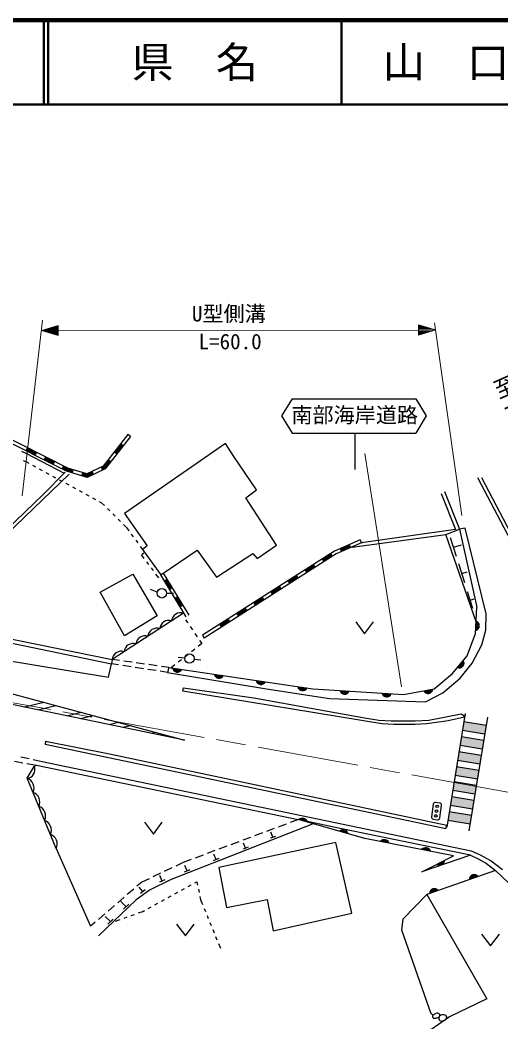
# Model space of a CAD drawing. Units: millimetres, scale not verified. Extents: x 40000 to 680000, y 20000 to 380000.
# Drawn here: x 294928 to 351884, y 261312 to 380000 of the extents above; entities that cross this region are included whole.
import ezdxf
from ezdxf.enums import TextEntityAlignment as Align

# ---------------------------------------------------------------- set-up
doc = ezdxf.new("R2010")
doc.units = ezdxf.units.MM
doc.header["$LTSCALE"] = 1000
doc.linetypes.add('CHAIN', pattern=[18.5, 12, -1.5, 3.5, -1.5])
for name, color, linetype, lineweight in [('M-BGD', 7, 'Continuous', 25), ('M-BMK', 2, 'CHAIN', 13), ('M-STR-HTXT', 7, 'Continuous', 13), ('M-STR-STRC', 7, 'Continuous', 25), ('M-TTL', 2, 'Continuous', 140), ('M-TTL-LINE', 7, 'Continuous', 50)]:
    doc.layers.add(name, color=color, linetype=linetype, lineweight=lineweight)
doc.layers.add('M-TTL-TXT', color=7, linetype='Continuous')
doc.styles.add('@ＭＳ ゴシック', font='')
doc.styles.add('ＭＳ ゴシック', font='')
doc.styles.get('@ＭＳ ゴシック').set_extended_font_data('@MS Gothic')
doc.styles.get('ＭＳ ゴシック').set_extended_font_data('MS Gothic')

msp = doc.modelspace()

# ---------------------------------------------------------------- hatches: boundary and pattern name
at = {"layer": 'M-BGD'}
for points in [[(349953, 295459), (350113, 296446), (347488, 296871), (347328, 295884)], [(349666, 293682), (349826, 294669), (347200, 295095), (347040, 294107)], [(349378, 291905), (349538, 292893), (346912, 293318), (346752, 292331)], [(349090, 290129), (349250, 291116), (346624, 291541), (346465, 290554)], [(348803, 288352), (348939, 289196), (346321, 289669), (346177, 288777)], [(348939, 289196), (348963, 289339), (346337, 289764), (346321, 289669)], [(348515, 286575), (348675, 287562), (346049, 287987), (345889, 287000)], [(348227, 284798), (348387, 285785), (345761, 286210), (345602, 285223)]]:
    msp.add_hatch(color=256, dxfattribs=at).paths.add_polyline_path(points)

# ---------------------------------------------------------------- linework, layer by layer
for p, q in [((300428, 326550), (287557, 333033)), ((300577, 326923), (287707, 333405)), ((307696, 330898), (304764, 327140)), ((308012, 330652), (305021, 326818)), ((308012, 330652), (307688, 330896)), ((295096, 328936), (295682, 328648)), ((295807, 329325), (295628, 328968)), ((296735, 328500), (295664, 329040)), ((296771, 328571), (295700, 329111)), ((296807, 328643), (295736, 329182)), ((296843, 328714), (295772, 329254)), ((296699, 328428), (296879, 328786)), ((306097, 328848), (306412, 328602)), ((306898, 329745), (306160, 328799)), ((306961, 329696), (306223, 328749)), ((307024, 329646), (306286, 328700)), ((307087, 329597), (306349, 328651)), ((307151, 329548), (306835, 329794)), ((319256, 329832), (307282, 321536)), ((320236, 328309), (319256, 329832)), ((295286, 327833), (295700, 327651)), ((295682, 328648), (300136, 326341)), ((295700, 327651), (295967, 327506)), ((297951, 328246), (297771, 327888)), ((298879, 327420), (297807, 327960)), ((298915, 327492), (297843, 328031)), ((298951, 327563), (297879, 328103)), ((298987, 327634), (297915, 328174)), ((298843, 327349), (299023, 327706)), ((304816, 327076), (305422, 327853)), ((305485, 327803), (304867, 327011)), ((304918, 326947), (305548, 327754)), ((305611, 327705), (304970, 326883)), ((305674, 327656), (305359, 327902)), ((322945, 324330), (320236, 328309)), ((296406, 327267), (296758, 327076)), ((297197, 326837), (297549, 326646)), ((297714, 323822), (300254, 326447)), ((297988, 326408), (298339, 326217)), ((299914, 326809), (300094, 327166)), ((299950, 326880), (300457, 326625)), ((300487, 326699), (299986, 326952)), ((300022, 327023), (300517, 326774)), ((300547, 326848), (300058, 327095)), ((302864, 325805), (300428, 326550)), ((301114, 326424), (300457, 326625)), ((300487, 326699), (301138, 326500)), ((301161, 326577), (300517, 326774)), ((300547, 326848), (301184, 326653)), ((302834, 326233), (300577, 326923)), ((301091, 326347), (301208, 326730)), ((304764, 327140), (302834, 326233)), ((302840, 326147), (303501, 326458)), ((305021, 326818), (302864, 325805)), ((303637, 326168), (303467, 326530)), ((304723, 326678), (304553, 327040)), ((304816, 327076), (304587, 326968)), ((304621, 326896), (304867, 327011)), ((304918, 326947), (304655, 326823)), ((304689, 326751), (304970, 326883)), ((284006, 310171), (300762, 326193)), ((298779, 325978), (299130, 325787)), ((299570, 325548), (299921, 325357)), ((302238, 325996), (302355, 326379)), ((302262, 326073), (302858, 325890)), ((302852, 325976), (302285, 326149)), ((302308, 326226), (302846, 326061)), ((302840, 326147), (302332, 326302)), ((303535, 326385), (302846, 326061)), ((302852, 325976), (303569, 326313)), ((303603, 326240), (302858, 325890)), ((349115, 325811), (353407, 317619)), ((349585, 325805), (353877, 317613)), ((300360, 325119), (300712, 324928)), ((301151, 324689), (301503, 324498)), ((301942, 324259), (302294, 324068)), ((321675, 323399), (322945, 324330)), ((345212, 324161), (346990, 319673)), ((282220, 309005), (297714, 323822)), ((302733, 323830), (303084, 323639)), ((303524, 323400), (303875, 323209)), ((304315, 322970), (304581, 322825)), ((325316, 317811), (321675, 323399)), ((344789, 323907), (346506, 319639)), ((304581, 322825), (304920, 322488)), ((305273, 322134), (305556, 321852)), ((305910, 321498), (306193, 321215)), ((306547, 320862), (306830, 320579)), ((307282, 321536), (309991, 317726)), ((307183, 320226), (307522, 319888)), ((307522, 319888), (307802, 319507)), ((346506, 319639), (335366, 318063)), ((345364, 319051), (346990, 319673)), ((347664, 319811), (346990, 319673)), ((346990, 319673), (349012, 310458)), ((350129, 309665), (347664, 319811)), ((308098, 319104), (308335, 318781)), ((308631, 318378), (308868, 318056)), ((335207, 318430), (332159, 317101)), ((334278, 317559), (345364, 319051)), ((335217, 318406), (335377, 318039)), ((348942, 308721), (345364, 319051)), ((346611, 316457), (345921, 318648)), ((309164, 317653), (309444, 317272)), ((309991, 317726), (309444, 317272)), ((309444, 317272), (311588, 314263)), ((311588, 314263), (315918, 317218)), ((315918, 317218), (318204, 314001)), ((332159, 317101), (316537, 307128)), ((323021, 316198), (325316, 317811)), ((335367, 318063), (332348, 316747)), ((332824, 317391), (332984, 317024)), ((333956, 317797), (332856, 317317)), ((333988, 317723), (332888, 317244)), ((334020, 317650), (332920, 317171)), ((334052, 317577), (332952, 317097)), ((334084, 317503), (333924, 317870)), ((346266, 317553), (347193, 317845)), ((309637, 316212), (309298, 316663)), ((309360, 316706), (309607, 316875)), ((310178, 315493), (309938, 315812)), ((332348, 316747), (316752, 306791)), ((318204, 314001), (322491, 316825)), ((322491, 316825), (323021, 316198)), ((330694, 316166), (330910, 315829)), ((331749, 316744), (330737, 316098)), ((331792, 316677), (330780, 316031)), ((331835, 316609), (330823, 315963)), ((331878, 316542), (330867, 315896)), ((331921, 316474), (331706, 316811)), ((310719, 314773), (310479, 315093)), ((328671, 314874), (328887, 314537)), ((329726, 315453), (328714, 314807)), ((329769, 315385), (328757, 314739)), ((329812, 315318), (328801, 314672)), ((329855, 315250), (328844, 314605)), ((329898, 315183), (329683, 315520)), ((347602, 313314), (346882, 315600)), ((347252, 314426), (347888, 314626)), ((304403, 312223), (308298, 314339)), ((308298, 314339), (311176, 309429)), ((311359, 313923), (311020, 314374)), ((314618, 309285), (311588, 314263)), ((314960, 309493), (311929, 314471)), ((312018, 313556), (312360, 313764)), ((312728, 312583), (312104, 313608)), ((312813, 312635), (312189, 313660)), ((312899, 312687), (312275, 313712)), ((326648, 313583), (326864, 313246)), ((327703, 314161), (326691, 313516)), ((327746, 314094), (326735, 313448)), ((327789, 314026), (326778, 313381)), ((327832, 313959), (326821, 313313)), ((327875, 313892), (327660, 314229)), ((307282, 307058), (304403, 312223)), ((311164, 312240), (310364, 312541)), ((312984, 312739), (312642, 312531)), ((324626, 312292), (324841, 311954)), ((325680, 312870), (324669, 312224)), ((325723, 312802), (324712, 312157)), ((325766, 312735), (324755, 312089)), ((325809, 312668), (324798, 312022)), ((325852, 312600), (325637, 312937)), ((348550, 310305), (347937, 312252)), ((312284, 312093), (313084, 312093)), ((313266, 311506), (313608, 311714)), ((313976, 310533), (313352, 311558)), ((314061, 310585), (313437, 311610)), ((314146, 310637), (313522, 311662)), ((322603, 311000), (322818, 310663)), ((323657, 311578), (322646, 310933)), ((323700, 311511), (322689, 310865)), ((323743, 311444), (322732, 310798)), ((323786, 311376), (322775, 310730)), ((323829, 311309), (323614, 311646)), ((348242, 311283), (348703, 311428)), ((314232, 310689), (313890, 310481)), ((321634, 310287), (320623, 309641)), ((321677, 310220), (320666, 309574)), ((321720, 310152), (320709, 309506)), ((321763, 310085), (320752, 309439)), ((321806, 310017), (321591, 310354)), ((280358, 309005), (305740, 303753)), ((282732, 308928), (305842, 304264)), ((314286, 309739), (305842, 304264)), ((311176, 309429), (307282, 307058)), ((314532, 308947), (314786, 308574)), ((319611, 308996), (318600, 308350)), ((319654, 308928), (318643, 308282)), ((319697, 308861), (318686, 308215)), ((319740, 308793), (318729, 308148)), ((319783, 308726), (319568, 309063)), ((320580, 309709), (320795, 309372)), ((334687, 308704), (335737, 307304)), ((335737, 307304), (336787, 308704)), ((350082, 307738), (350129, 309665)), ((315067, 308161), (315348, 307747)), ((318557, 308417), (318772, 308080)), ((349616, 305998), (350082, 307738)), ((315629, 307334), (315910, 306920)), ((316191, 306507), (316444, 306134)), ((316529, 307144), (316752, 306791)), ((283321, 305788), (305419, 302147)), ((315614, 305474), (315223, 305162)), ((316444, 306134), (316005, 305785)), ((348482, 303822), (349616, 305998)), ((305842, 304264), (305740, 303753)), ((306718, 304138), (305842, 304264)), ((308203, 303924), (307213, 304066)), ((309687, 303710), (308698, 303852)), ((314434, 304413), (313638, 304494)), ((314050, 304228), (313658, 303916)), ((314832, 304851), (314441, 304539)), ((315548, 304299), (316344, 304218)), ((305419, 302147), (305740, 303753)), ((306592, 303620), (305740, 303753)), ((308074, 303389), (307086, 303543)), ((309556, 303158), (308568, 303312)), ((311038, 302928), (310050, 303081)), ((311172, 303496), (310182, 303638)), ((312384, 302718), (311532, 302851)), ((312543, 303298), (311667, 303424)), ((312543, 303298), (312384, 302718)), ((312384, 302718), (324100, 300785)), ((313267, 303605), (312829, 303256)), ((347052, 302050), (348482, 303822)), ((345001, 300294), (347052, 302050)), ((314418, 294706), (285796, 300618)), ((292210, 300668), (314418, 294706)), ((314220, 300508), (314289, 300906)), ((337762, 296644), (314220, 300508)), ((314289, 300906), (322606, 299692)), ((324100, 300785), (331559, 299635)), ((342965, 299240), (345001, 300294)), ((295453, 298623), (297743, 299183)), ((322606, 299692), (335730, 297321)), ((331559, 299635), (342965, 299240)), ((297051, 298293), (299148, 298805)), ((300477, 297586), (302160, 297997)), ((302075, 297255), (303566, 297619)), ((305501, 296548), (306577, 296811)), ((335730, 297321), (337423, 297067)), ((337423, 297067), (338862, 296983)), ((338862, 296983), (341741, 296983)), ((341741, 296983), (343350, 297067)), ((345636, 296983), (343096, 296644)), ((343350, 297067), (347160, 297829)), ((347647, 297859), (345467, 284391)), ((347583, 297406), (345636, 296983)), ((347160, 297829), (347414, 297660)), ((347414, 297660), (347583, 297406)), ((350113, 296446), (347488, 296871)), ((350273, 297433), (348093, 283966)), ((307099, 296218), (307983, 296434)), ((310525, 295510), (310995, 295625)), ((339201, 296559), (337762, 296644)), ((341741, 296559), (339201, 296559)), ((343096, 296644), (341741, 296559)), ((347328, 295884), (349953, 295459)), ((297932, 294594), (297905, 294212)), ((297932, 294594), (305504, 293088)), ((312123, 295180), (312400, 295248)), ((349826, 294669), (347200, 295095)), ((297905, 294212), (340909, 285164)), ((349538, 292893), (346912, 293318)), ((347040, 294107), (349666, 293682)), ((294259, 292203), (295243, 292026)), ((295026, 292734), (296000, 292511)), ((296488, 292399), (297545, 292157)), ((297545, 292157), (348345, 281573)), ((305504, 293088), (345466, 284621)), ((346752, 292331), (349378, 291905)), ((295735, 291937), (296868, 291733)), ((295774, 290173), (296614, 291564)), ((296614, 291564), (296868, 291733)), ((296868, 291733), (327856, 285299)), ((349250, 291116), (346624, 291541)), ((299217, 281861), (295774, 290173)), ((348963, 289339), (346337, 289764)), ((346465, 290554), (349090, 290129)), ((346177, 288777), (348803, 288352)), ((344643, 287245), (344149, 287317)), ((348675, 287562), (346049, 287987)), ((343865, 287105), (343649, 285621)), ((344638, 285477), (344855, 286961)), ((348387, 285785), (345761, 286210)), ((345889, 287000), (348515, 286575)), ((309677, 284967), (310727, 283567)), ((310727, 283567), (311777, 284967)), ((327889, 285291), (326915, 284928)), ((332430, 284313), (327856, 285299)), ((340909, 285164), (345368, 284229)), ((343860, 285338), (344355, 285265)), ((345602, 285223), (348227, 284798)), ((329653, 284790), (312839, 278201)), ((323636, 283704), (322699, 283354)), ((325041, 284228), (324105, 283879)), ((324873, 283186), (324642, 283776)), ((326447, 284753), (325510, 284403)), ((342465, 282240), (332430, 284313)), ((345368, 284229), (345466, 284621)), ((332343, 282589), (318458, 279626)), ((320825, 282655), (319889, 282305)), ((322231, 283179), (321294, 282830)), ((321633, 281916), (321402, 282506)), ((325169, 283301), (324578, 283070)), ((334206, 274207), (332343, 282589)), ((299217, 281861), (303273, 272653)), ((318015, 281606), (317078, 281256)), ((319420, 282130), (318483, 281781)), ((321928, 282032), (321338, 281800)), ((348283, 281076), (342465, 282240)), ((348345, 281573), (349361, 281150)), ((314230, 280193), (313363, 279782)), ((315204, 280557), (314230, 280193)), ((316609, 281082), (315673, 280732)), ((318466, 280675), (317811, 280418)), ((318138, 280546), (317882, 281201)), ((348283, 281076), (342518, 279079)), ((348283, 281076), (349277, 280616)), ((349277, 280616), (350169, 280102)), ((349361, 281150), (350716, 280388)), ((350716, 280388), (352070, 279372)), ((311556, 278925), (310652, 278496)), ((312911, 279568), (312007, 279139)), ((315033, 279329), (314383, 279060)), ((314708, 279195), (314439, 279845)), ((318458, 279626), (319389, 274885)), ((350169, 280102), (351233, 279249)), ((309333, 277870), (308766, 277382)), ((310201, 278282), (309333, 277870)), ((312839, 278201), (310260, 276937)), ((312083, 278154), (311444, 277861)), ((311764, 278008), (311470, 278647)), ((315647, 277790), (315863, 277907)), ((315863, 277907), (315944, 277526)), ((308387, 277056), (307629, 276403)), ((310260, 276937), (308695, 275777)), ((309464, 276749), (309026, 277298)), ((309739, 276968), (309190, 276530)), ((313277, 276495), (313628, 276687)), ((314067, 276926), (314418, 277118)), ((314857, 277358), (315208, 277550)), ((316048, 277037), (316132, 276645)), ((308695, 275777), (304222, 271502)), ((307250, 276077), (306493, 275425)), ((307484, 274965), (306881, 275596)), ((310908, 275200), (311259, 275392)), ((311698, 275632), (312049, 275823)), ((312488, 276063), (312839, 276255)), ((316236, 276156), (316317, 275775)), ((316317, 275775), (316543, 275222)), ((319389, 274885), (324215, 275816)), ((324215, 275816), (324892, 272091)), ((340302, 273530), (343096, 276409)), ((343096, 276409), (350208, 264047)), ((306114, 275099), (305356, 274446)), ((307799, 275266), (307168, 274664)), ((308938, 274222), (309464, 274411)), ((309464, 274411), (309680, 274529)), ((310118, 274769), (310469, 274960)), ((316732, 274759), (316883, 274388)), ((324892, 272091), (334206, 274207)), ((303840, 273141), (303273, 272653)), ((304977, 274120), (304219, 273468)), ((305629, 273193), (305027, 273824)), ((305945, 273495), (305314, 272892)), ((306247, 273257), (306773, 273446)), ((307243, 273614), (307620, 273749)), ((308091, 273918), (308467, 274053)), ((317072, 273926), (317224, 273555)), ((317413, 273092), (317564, 272722)), ((340132, 272175), (340302, 273530)), ((313454, 272904), (314504, 271504)), ((314504, 271504), (315554, 272904)), ((317753, 272259), (317904, 271889)), ((343604, 262269), (340132, 272175)), ((318094, 271426), (318245, 271056)), ((349598, 271717), (350648, 270317)), ((350648, 270317), (351698, 271717)), ((318434, 270593), (318660, 270040)), ((350208, 264047), (345805, 261931)), ((345805, 261931), (341379, 258822)), ((343858, 262100), (343604, 262269))]:
    msp.add_line(p, q, dxfattribs=at)
for points in [[(312543, 303298), (329602, 300773), (340325, 300097), (343968, 300755), (346153, 302591), (347870, 304703), (348886, 307335), (349012, 310458)], [(342518, 279079), (346258, 281009), (335768, 283060), (327856, 285299)], [(356388, 272857), (354934, 275397), (353597, 277013), (351233, 279249), (343096, 276409)]]:
    msp.add_lwpolyline(points, dxfattribs=at)
for centre, radius in [((311724, 312093), 560), ((314991, 304356), 560), ((344252, 286291), 150), ((344335, 286860), 150), ((344169, 285722), 150)]:
    msp.add_circle(centre, radius, dxfattribs=at)
for centre, radius, start, end in [((313952, 308713), 1079, 71.95799, 173.96137), ((312544, 307800), 1079, 71.95799, 173.96137), ((348744, 308253), 578, 285.62836, 69.73785), ((348744, 308253), 462, 290.33524, 65.03098), ((311137, 306888), 1079, 71.95799, 173.96137), ((348744, 308253), 347, 298.58125, 56.78496), ((348744, 308253), 231, 318.06127, 37.30494), ((309730, 305975), 1079, 71.95799, 173.96137), ((306915, 304150), 1079, 71.95799, 173.96137), ((308323, 305063), 1079, 71.95799, 173.96137), ((346932, 303832), 578, 248.82142, 32.93092), ((346932, 303832), 462, 253.5283, 28.22404), ((346932, 303832), 347, 261.77432, 19.97802), ((313558, 303328), 578, 189.5256, 333.63509), ((313558, 303328), 462, 194.23248, 328.92822), ((313558, 303328), 347, 202.47849, 320.6822), ((313558, 303328), 231, 221.95851, 301.20218), ((346932, 303832), 231, 281.25434, 0.49801), ((318504, 302596), 578, 189.5256, 333.63509), ((318504, 302596), 462, 194.23248, 328.92822), ((318504, 302596), 347, 202.47849, 320.6822), ((318504, 302596), 231, 221.95851, 301.20218), ((323450, 301864), 578, 189.5256, 333.63509), ((323450, 301864), 462, 194.23248, 328.92822), ((323450, 301864), 347, 202.47849, 320.6822), ((323450, 301864), 231, 221.95851, 301.20218), ((328397, 301131), 578, 189.5256, 333.63509), ((328397, 301131), 462, 194.23248, 328.92822), ((328397, 301131), 347, 202.47849, 320.6822), ((328397, 301131), 231, 221.95851, 301.20218), ((333361, 300715), 578, 194.3379, 338.4474), ((333361, 300715), 462, 199.04478, 333.74052), ((333361, 300715), 347, 207.2908, 325.4945), ((333361, 300715), 231, 226.77081, 306.01448), ((343256, 300807), 578, 208.18407, 352.29357), ((343256, 300807), 462, 212.89095, 347.58669), ((343256, 300807), 347, 221.13697, 339.34067), ((343256, 300807), 231, 240.61699, 319.86066), ((338351, 300400), 578, 194.3379, 338.4474), ((338351, 300400), 462, 199.04478, 333.74052), ((338351, 300400), 347, 207.2908, 325.4945), ((338351, 300400), 231, 226.77081, 306.01448), ((295659, 291191), 1024, 276.4458, 21.32782), ((295369, 289032), 1212, 334.55438, 70.43707), ((296057, 287369), 1212, 334.55438, 70.43707), ((344113, 287069), 250, 81.70286, 171.70286), ((344607, 286997), 250, 351.70286, 81.70286), ((296745, 285707), 1212, 334.55438, 70.43707), ((297434, 284044), 1212, 334.55438, 70.43707), ((328356, 284789), 654, 16.98181, 131.42365), ((328356, 284789), 523, 26.79305, 121.61241), ((328356, 284789), 392, 48.6695, 99.73596), ((343896, 285585), 250, 171.70286, 261.70286), ((344391, 285513), 250, 261.70286, 351.70286), ((333167, 283428), 654, 16.98181, 131.42365), ((333167, 283428), 523, 26.79305, 121.61241), ((333167, 283428), 392, 48.6695, 99.73596), ((298122, 282382), 1212, 334.55438, 70.43707), ((338052, 282253), 654, 21.71421, 136.15605), ((338052, 282253), 523, 31.52545, 126.34481), ((338052, 282253), 392, 53.4019, 104.46836), ((342959, 281293), 654, 21.71421, 136.15605), ((342959, 281293), 523, 31.52545, 126.34481), ((342959, 281293), 392, 53.4019, 104.46836), ((344577, 280540), 654, 240.07822, 354.52006), ((344577, 280540), 523, 249.88946, 344.70882), ((344577, 280540), 392, 271.76591, 322.83237), ((348722, 278184), 578, 37.18398, 181.29348), ((348722, 278184), 462, 41.89086, 176.5866), ((348722, 278184), 347, 50.13688, 168.34058), ((348722, 278184), 231, 69.6169, 148.86057), ((344001, 276536), 578, 37.18398, 181.29348), ((344001, 276536), 462, 41.89086, 176.5866), ((344001, 276536), 347, 50.13688, 168.34058), ((344001, 276536), 231, 69.6169, 148.86057)]:
    msp.add_arc(centre, radius, start, end, dxfattribs=at)
for points, knots in [([(343858, 262100), (343962, 262210), (344035, 262279), (344183, 262311), (344349, 262347), (344506, 262378), (344613, 262247), (344681, 262163), (344658, 262060), (344598, 261970), (344504, 261832), (344372, 261832), (344211, 261789), (344091, 261758), (344007, 261712), (343895, 261765), (343817, 261802), (343772, 261860), (343769, 261946), (343766, 262015), (343810, 262050), (343858, 262100)], [0, 0, 0, 0, 1, 1, 1, 2, 2, 2, 3, 3, 3, 4, 4, 4, 5, 5, 5, 6, 6, 6, 7, 7, 7, 7]), ([(344625, 262016), (344786, 262161), (344950, 262190), (345162, 262148), (345304, 262120), (345414, 262067), (345460, 261931), (345492, 261836), (345441, 261770), (345390, 261685), (345337, 261599), (345293, 261553), (345203, 261508), (345045, 261429), (344929, 261395), (344757, 261433), (344669, 261453), (344613, 261487), (344567, 261565), (344522, 261642), (344534, 261704), (344545, 261792), (344557, 261885), (344556, 261954), (344625, 262016)], [0, 0, 0, 0, 1, 1, 1, 2, 2, 2, 3, 3, 3, 4, 4, 4, 5, 5, 5, 6, 6, 6, 7, 7, 7, 8, 8, 8, 8])]:
    msp.add_open_spline(points, degree=3, knots=knots, dxfattribs=at)
at = {"layer": 'M-BMK'}
msp.add_line((353135, 288437), (285796, 300618), dxfattribs=at)
at = {"layer": 'M-STR-HTXT'}
for p, q in [((297593, 344430), (295197, 323628)), ((297454, 343225), (299453, 343827)), ((297454, 343225), (299454, 343227)), ((297454, 343225), (299455, 342627)), ((299454, 343347), (297854, 343345)), ((299454, 343107), (297854, 343105)), ((298254, 343466), (299454, 343467)), ((299454, 343587), (298654, 343586)), ((299053, 343707), (299453, 343707)), ((299455, 342627), (299453, 343827)), ((299454, 343227), (342135, 343281)), ((344135, 343284), (342134, 343881)), ((342134, 343881), (342135, 342681)), ((342534, 343762), (342134, 343761)), ((342134, 343641), (342934, 343642)), ((343334, 343523), (342134, 343521)), ((342134, 343401), (343734, 343403)), ((344135, 343284), (342135, 342681)), ((344135, 343284), (342135, 343281)), ((342135, 343161), (343735, 343163)), ((343335, 343043), (342135, 343041)), ((344015, 344123), (347254, 321298)), ((298254, 342986), (299454, 342987)), ((299454, 342867), (298654, 342866)), ((299055, 342747), (299455, 342747)), ((342135, 342921), (342935, 342922)), ((342535, 342802), (342135, 342801)), ((335754, 328668), (340091, 301011))]:
    msp.add_line(p, q, dxfattribs=at)
at = {"layer": 'M-STR-STRC'}
for p, q in [((327138, 335114), (325895, 333125)), ((327138, 335114), (341787, 335114)), ((341787, 335114), (343045, 333125)), ((325895, 333125), (327138, 331044)), ((343045, 333125), (341787, 331044)), ((327138, 331044), (341787, 331044)), ((334561, 331044), (334561, 326750))]:
    msp.add_line(p, q, dxfattribs=at)
at = {"layer": 'M-TTL'}
msp.add_line((680000, 380000), (40000, 380000), dxfattribs=at)
at = {"layer": 'M-TTL-LINE'}
for p, q in [((297750, 380000), (297750, 370000)), ((298250, 380000), (298250, 370000)), ((333000, 380000), (333000, 370000)), ((40000, 370000), (680000, 370000))]:
    msp.add_line(p, q, dxfattribs=at)

# ---------------------------------------------------------------- texts
at = {"layer": 'M-BGD', "style": '@ＭＳ ゴシック', "width": 1.1}
msp.add_text('至大道', height=1833, rotation=294, dxfattribs=at).set_placement((350425, 337214), align=Align.BOTTOM_LEFT)
at = {"layer": 'M-STR-HTXT', "style": 'ＭＳ ゴシック'}
for s, p in [('U型側溝', (315284, 343745)), ('L=60.0', (316065, 340449))]:
    msp.add_text(s, height=1833, dxfattribs=at).set_placement(p, align=Align.BOTTOM_LEFT)
at = {"layer": 'M-STR-STRC', "style": 'ＭＳ ゴシック'}
msp.add_text('南部海岸道路', height=1833, dxfattribs=at).set_placement((334565, 333208), align=Align.MIDDLE_CENTER)
at = {"layer": 'M-TTL-TXT', "style": 'ＭＳ ゴシック'}
for s, p in [('県\u3000名', (315625, 375000)), ('山\u3000口\u3000県', (350375, 375000))]:
    msp.add_text(s, height=3666, dxfattribs=at).set_placement(p, align=Align.MIDDLE_CENTER)

doc.saveas('drawing.dxf')
